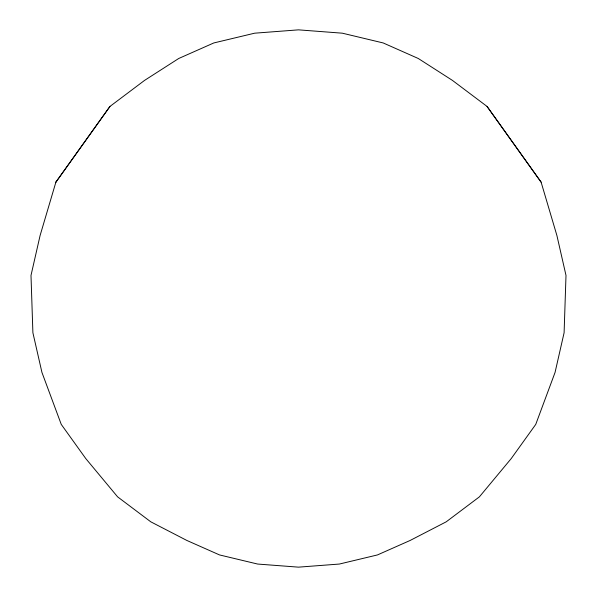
<?xml version="1.0" encoding="UTF-8"?>
<svg xmlns="http://www.w3.org/2000/svg" width="597" height="597" viewBox="0 0 597 597"><rect width="100%" height="100%" fill="white"/><g stroke="black" fill="none" stroke-linecap="round" stroke-linejoin="round"><path stroke-width="0.9" d="M55.894 182.145L40.111 235.457L30.999 275.433L32.895 332.738L41.939 372.424L61.252 424.392L85.789 458.593L117.602 496.846L150.795 521.823L186.839 540.449L219.539 554.934L257.628 564.046L298.5 567.15L339.372 564.046L377.461 554.934L410.161 540.449L446.205 521.823L479.398 496.846L511.211 458.593L535.748 424.392L555.061 372.424L564.105 332.738L566.001 275.433L556.889 235.457L541.106 182.145L487.04 106.43L452.444 80.401L418.296 58.499L383.207 42.954L342.35 33.186L298.5 29.85L254.65 33.186L213.793 42.954L178.704 58.499L144.556 80.401L109.96 106.43L55.894 182.145L109.96 106.43M541.106 182.145L487.04 106.43"/></g></svg>
